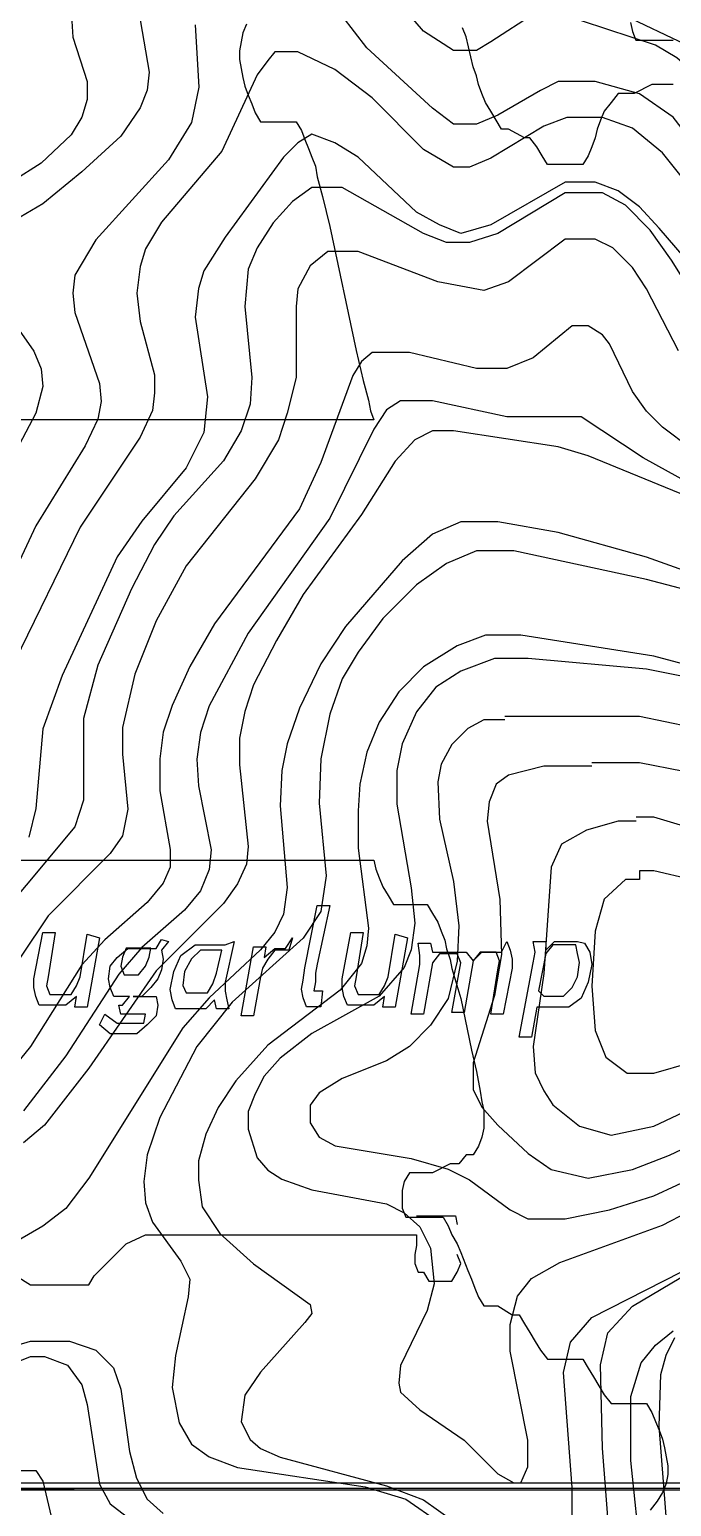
# Model space of a CAD drawing. Extents: x -0.82 to 6.83, y -0.63 to 7.9.
# Drawn here: x 1.0008 to 1.192, y 4.7569 to 5.1969 of the extents above; entities that cross this region are included whole.
import ezdxf

# ---------------------------------------------------------------- set-up
doc = ezdxf.new("R2010")
doc.units = 0
for name, color, linetype in [('Grid', 7, 'CONTINUOUS'), ('Labels', 7, 'CONTINUOUS'), ('roads', 7, 'CONTINUOUS'), ('topo', 7, 'CONTINUOUS'), ('white', 7, 'CONTINUOUS')]:
    doc.layers.add(name, color=color, linetype=linetype)

msp = doc.modelspace()

# ---------------------------------------------------------------- linework, layer by layer
at = {"layer": 'Grid', "color": 1}
for points in [[(0.841862, 4.762337), (0.850825, 4.967945), (0.860316, 5.174108), (0.869279, 5.379743), (0.878242, 5.585879), (1.086508, 5.582175), (1.295302, 5.578471), (1.503572, 5.575296), (1.712366, 5.571592), (1.700767, 5.369133), (1.68969, 5.166674), (1.678618, 4.964214), (1.667546, 4.761755), (1.460861, 4.761755), (1.254704, 4.761755), (1.048547, 4.761755)], [(0.839226, 3.927683), (0.840279, 4.134375), (0.841335, 4.341068), (0.841861, 4.548792), (0.841861, 4.762337), (1.048545, 4.762337), (1.254703, 4.762337), (1.46086, 4.762337), (1.667545, 4.762337), (1.667016, 4.550909), (1.66649, 4.343158), (1.665436, 4.137021), (1.664381, 3.930858), (1.457697, 3.930858), (1.25154, 3.930858), (1.045382, 3.930858)]]:
    msp.add_lwpolyline(points, close=True, dxfattribs=at)
for points in [[(2.529613, 5.383394), (2.516432, 5.180405), (2.503779, 4.976888), (2.490597, 4.77337), (2.284967, 4.770725), (2.07881, 4.76755), (1.873176, 4.764375), (1.667546, 4.761729), (1.460861, 4.761729), (1.254704, 4.761729), (1.048547, 4.761729), (0.841862, 4.761729), (0.635705, 4.761729), (0.429021, 4.761729), (0.222336, 4.761729), (0.015652, 4.761729), (0.006688, 4.761729)], [(0.006687, 4.763898), (0.01565, 4.763898), (0.222334, 4.763898), (0.429019, 4.763898), (0.635703, 4.763898), (0.84186, 4.763898), (1.048549, 4.763898), (1.254707, 4.763898), (1.460864, 4.763898), (1.667548, 4.763898), (1.873178, 4.766544)]]:
    msp.add_lwpolyline(points, dxfattribs=at)
at = {"layer": 'Labels', "color": 6}
for points in [[(1.087564, 4.905741), (1.084929, 4.905741), (1.083347, 4.905741), (1.082293, 4.908387), (1.081767, 4.911033), (1.082293, 4.913679), (1.08282, 4.917383), (1.08651, 4.935904), (1.090201, 4.935904), (1.08651, 4.918441), (1.085984, 4.915796), (1.085984, 4.91315), (1.085457, 4.910504), (1.086513, 4.910504), (1.088095, 4.910504)], [(1.021659, 4.9263), (1.017968, 4.905662), (1.014277, 4.905662), (1.014804, 4.908837), (1.01164, 4.906191), (1.007422, 4.906191), (1.005314, 4.906191), (1.003732, 4.906191), (1.002678, 4.908837), (1.002152, 4.911483), (1.002152, 4.914129), (1.004787, 4.927887), (1.008477, 4.927887), (1.006369, 4.914658), (1.005842, 4.912012), (1.006898, 4.909366), (1.009533, 4.909366), (1.011642, 4.909366), (1.013224, 4.909366), (1.014806, 4.912012), (1.015862, 4.914658), (1.017971, 4.927358)], [(1.042221, 4.925241), (1.040112, 4.922595), (1.040639, 4.91995), (1.040112, 4.916775), (1.039059, 4.914129), (1.036951, 4.911483), (1.034313, 4.908837), (1.032204, 4.908837), (1.031677, 4.908837), (1.032204, 4.908837), (1.03326, 4.908837), (1.034313, 4.908837), (1.036421, 4.908837), (1.038004, 4.908837), (1.03853, 4.908837), (1.039057, 4.906191), (1.03853, 4.903016), (1.035895, 4.90037), (1.032732, 4.897725), (1.028514, 4.897725), (1.024823, 4.897725), (1.021659, 4.90037), (1.023241, 4.903545), (1.026932, 4.9009), (1.029567, 4.9009), (1.031676, 4.9009), (1.033785, 4.9009), (1.03484, 4.9009), (1.035367, 4.903545), (1.03484, 4.903545), (1.032732, 4.903545), (1.029568, 4.903545), (1.027986, 4.903545), (1.027459, 4.906191), (1.028515, 4.906191), (1.030624, 4.908837), (1.030097, 4.908837), (1.027988, 4.908837), (1.02588, 4.908837), (1.024824, 4.911483), (1.024297, 4.914129), (1.024824, 4.917833), (1.026933, 4.920479), (1.030096, 4.923125), (1.033788, 4.923125), (1.036423, 4.923125), (1.038532, 4.923125), (1.040114, 4.92577)], [(1.061729, 4.925241), (1.059094, 4.91307), (1.059094, 4.910425), (1.05962, 4.907779), (1.060147, 4.905133), (1.056456, 4.905133), (1.055929, 4.907779), (1.053294, 4.905133), (1.049076, 4.905133), (1.046441, 4.905133), (1.044332, 4.905133), (1.043276, 4.907779), (1.04275, 4.910954), (1.043806, 4.916245), (1.045914, 4.921008), (1.050132, 4.924183), (1.052241, 4.924183), (1.054876, 4.924183), (1.059094, 4.924183)], [(1.079128, 4.9263), (1.078075, 4.922595), (1.07544, 4.922595), (1.073857, 4.922595), (1.071749, 4.91995), (1.070167, 4.917304), (1.06964, 4.914658), (1.067531, 4.903016), (1.06384, 4.903016), (1.067531, 4.923654), (1.071223, 4.923654), (1.070696, 4.920479), (1.073859, 4.923125), (1.077022, 4.923125)], [(1.113399, 4.9263), (1.109709, 4.905662), (1.106018, 4.905662), (1.106545, 4.908837), (1.103381, 4.906191), (1.099163, 4.906191), (1.097054, 4.906191), (1.095472, 4.906191), (1.094416, 4.908837), (1.09389, 4.911483), (1.09389, 4.914129), (1.096525, 4.927887), (1.100216, 4.927887), (1.098107, 4.914658), (1.097581, 4.912012), (1.098634, 4.909366), (1.101272, 4.909366), (1.10338, 4.909366), (1.10496, 4.909366), (1.106542, 4.912012), (1.107598, 4.914658), (1.109706, 4.927358)], [(1.142925, 4.925241), (1.143978, 4.922595), (1.144505, 4.91995), (1.144505, 4.917304), (1.141869, 4.903545), (1.13818, 4.903545), (1.140289, 4.916775), (1.140815, 4.91942), (1.13976, 4.922066), (1.137124, 4.922066), (1.135016, 4.922066), (1.132907, 4.91942), (1.130272, 4.904075), (1.12658, 4.904075), (1.129215, 4.918891), (1.129215, 4.918891), (1.128162, 4.921537), (1.125527, 4.921537), (1.122889, 4.921537), (1.12078, 4.918891), (1.118145, 4.903545), (1.114454, 4.903545), (1.117089, 4.918362), (1.117089, 4.921008), (1.116563, 4.924712), (1.120253, 4.924712), (1.120782, 4.922066), (1.121835, 4.922066), (1.123417, 4.922066), (1.127108, 4.922066), (1.130798, 4.922066), (1.132907, 4.91942), (1.135542, 4.922066), (1.138706, 4.922066), (1.141341, 4.922066)], [(1.166124, 4.924712), (1.167706, 4.922066), (1.168235, 4.918362), (1.16718, 4.91307), (1.165071, 4.908308), (1.16138, 4.905662), (1.156635, 4.905662), (1.154, 4.905662), (1.152418, 4.905662), (1.151891, 4.905662), (1.150309, 4.896666), (1.146616, 4.896666), (1.150834, 4.918891), (1.151361, 4.922066), (1.150834, 4.925241), (1.153997, 4.925241), (1.154523, 4.925241), (1.154523, 4.922595), (1.157159, 4.925241), (1.160323, 4.925241), (1.164013, 4.925241)], [(1.153997, 4.90889), (1.156106, 4.90889), (1.159797, 4.90889), (1.162432, 4.911536), (1.164014, 4.914711), (1.164541, 4.918944), (1.164014, 4.92159), (1.163488, 4.924236), (1.161906, 4.924236), (1.15927, 4.924236), (1.156632, 4.924236), (1.154524, 4.92159), (1.152415, 4.910478)], [(1.02904, 4.91524), (1.031149, 4.91524), (1.033257, 4.91524), (1.035366, 4.917886), (1.036419, 4.920532), (1.036946, 4.923178), (1.036946, 4.923178), (1.03589, 4.923178), (1.033255, 4.923178), (1.031146, 4.923178), (1.029564, 4.923178), (1.028511, 4.920532), (1.027984, 4.917886)], [(1.047494, 4.909948), (1.050129, 4.909948), (1.052238, 4.909948), (1.05382, 4.909948), (1.0554, 4.912594), (1.056455, 4.915769), (1.058038, 4.922648), (1.056984, 4.922648), (1.054349, 4.922648), (1.051711, 4.922648), (1.049076, 4.920003), (1.046967, 4.916298), (1.046441, 4.912065)]]:
    msp.add_lwpolyline(points, close=True, dxfattribs=at)
at = {"layer": 'roads', "color": 7}
for points in [[(1.116036, 4.843511), (1.1192, 4.843511), (1.121835, 4.843511), (1.123944, 4.843511), (1.126053, 4.843511), (1.127108, 4.843511), (1.127635, 4.843511), (1.128161, 4.840866)], [(0.996876, 4.825599), (1.001094, 4.822953), (1.007421, 4.822953), (1.00953, 4.822953), (1.011638, 4.822953), (1.013747, 4.822953), (1.016382, 4.822953), (1.018491, 4.822953), (1.020073, 4.825599), (1.023763, 4.829303), (1.026927, 4.832478), (1.029562, 4.835124), (1.035362, 4.83777), (1.038525, 4.83777), (1.041689, 4.83777), (1.045907, 4.83777), (1.04907, 4.83777), (1.053288, 4.83777), (1.057506, 4.83777), (1.063306, 4.83777), (1.069633, 4.83777), (1.074378, 4.83777), (1.083341, 4.83777), (1.091781, 4.83777), (1.096002, 4.83777), (1.099166, 4.83777), (1.102329, 4.83777), (1.106547, 4.83777), (1.109182, 4.83777), (1.11182, 4.83777), (1.112873, 4.83777), (1.116037, 4.83777), (1.116037, 4.834595), (1.115511, 4.831949), (1.115511, 4.829303), (1.116564, 4.826658), (1.118146, 4.826658), (1.119728, 4.824012), (1.12131, 4.824012), (1.123419, 4.824012), (1.125001, 4.824012), (1.126054, 4.824012), (1.126581, 4.824012), (1.128163, 4.826658), (1.129219, 4.829303), (1.129219, 4.829303), (1.129219, 4.829303), (1.129219, 4.829303), (1.128163, 4.831949)]]:
    msp.add_lwpolyline(points, dxfattribs=at)
at = {"layer": 'topo', "color": 2}
for points in [[(1.033256, 5.20271), (1.036418, 5.184189), (1.035892, 5.178897), (1.033783, 5.173606), (1.027983, 5.165139), (1.016384, 5.154556), (1.004784, 5.145031), (0.989494, 5.136035)], [(1.013219, 5.202578), (1.013745, 5.19464), (1.017963, 5.181411), (1.017963, 5.176119), (1.016381, 5.170828), (1.013218, 5.165536), (1.004255, 5.157069), (0.995819, 5.151778)], [(1.151363, 5.201757), (1.138182, 5.193291), (1.133964, 5.190645), (1.12711, 5.190645), (1.118147, 5.196466), (1.111292, 5.204403)], [(1.25998, 5.198582), (1.25418, 5.189586), (1.244163, 5.168949), (1.237836, 5.159424), (1.231509, 5.153603), (1.224654, 5.153603), (1.220432, 5.156249), (1.215687, 5.161011), (1.197761, 5.184824), (1.193543, 5.188528), (1.187216, 5.192232), (1.158217, 5.201757)], [(1.25418, 5.203504), (1.233617, 5.167123), (1.228868, 5.163419), (1.224653, 5.163419), (1.217795, 5.167653), (1.204613, 5.185115), (1.198286, 5.191465), (1.176142, 5.202048)], [(1.050134, 5.198318), (1.051189, 5.179797), (1.049081, 5.169214), (1.042227, 5.158101), (1.020605, 5.134289), (1.014278, 5.123705), (1.013751, 5.118414), (1.014278, 5.112593), (1.02166, 5.091426), (1.022186, 5.086134), (1.021131, 5.080843), (1.017441, 5.072905), (1.002678, 5.049093), (0.976843, 4.993742)], [(1.280014, 5.198371), (1.27316, 5.193608), (1.266306, 5.185671), (1.251543, 5.157731), (1.239944, 5.141326), (1.233617, 5.134447), (1.229922, 5.131801), (1.226763, 5.131801), (1.222545, 5.134447), (1.215686, 5.140797), (1.192487, 5.170854), (1.18247, 5.177733), (1.169289, 5.181437), (1.158216, 5.181437), (1.152944, 5.178791), (1.14029, 5.171383), (1.133963, 5.168737), (1.127109, 5.168737), (1.120782, 5.1735), (1.101274, 5.191491), (1.093892, 5.201016)], [(1.21885, 5.123255), (1.189324, 5.160165), (1.180361, 5.167573), (1.171398, 5.170748), (1.160853, 5.170748), (1.153999, 5.168102), (1.138182, 5.158577), (1.131854, 5.155931), (1.127109, 5.155931), (1.118146, 5.161223), (1.102856, 5.176569), (1.091784, 5.185036), (1.080712, 5.190327), (1.073858, 5.190327), (1.071749, 5.187681), (1.068585, 5.183448), (1.05804, 5.160694), (1.040114, 5.139527), (1.035364, 5.13159), (1.033782, 5.126298), (1.032729, 5.118361), (1.033782, 5.109894), (1.038001, 5.094019), (1.038001, 5.088727), (1.037474, 5.083436), (1.033784, 5.075498), (1.015857, 5.048616), (0.996349, 5.008532)], [(1.198815, 5.125557), (1.18827, 5.137728), (1.18247, 5.144078), (1.176143, 5.148841), (1.169289, 5.151486), (1.160326, 5.151486), (1.138182, 5.138786), (1.129218, 5.136141), (1.122891, 5.138786), (1.116037, 5.142491), (1.098638, 5.158895), (1.091784, 5.163128), (1.08493, 5.165774), (1.080712, 5.163128), (1.076494, 5.158895), (1.059095, 5.135082), (1.052768, 5.125028), (1.051186, 5.119736), (1.050133, 5.11127), (1.053823, 5.087457), (1.05277, 5.076874), (1.047493, 5.066291), (1.034312, 5.050416), (1.02693, 5.039832), (1.010586, 5.004484), (1.004786, 4.988609), (1.002677, 4.964796), (1.000568, 4.95633)], [(1.20356, 5.109682), (1.191961, 5.128203), (1.185634, 5.137199), (1.178253, 5.144607), (1.171399, 5.148311), (1.167181, 5.148311), (1.160326, 5.148311), (1.140291, 5.136141), (1.131855, 5.133495), (1.125001, 5.133495), (1.118147, 5.136141), (1.093893, 5.149899), (1.089676, 5.149899), (1.08493, 5.149899), (1.079131, 5.145666), (1.073331, 5.139316), (1.068586, 5.131907), (1.065948, 5.125557), (1.064895, 5.114445), (1.067004, 5.093278), (1.066477, 5.085341), (1.063842, 5.077403), (1.058569, 5.068407), (1.043806, 5.052003), (1.038002, 5.043536), (1.031152, 5.030307), (1.02113, 5.007553), (1.016912, 4.991678), (1.016912, 4.967336), (1.014277, 4.959399), (0.985279, 4.92458)], [(1.194069, 5.101163), (1.184579, 5.119684), (1.180361, 5.126034), (1.174561, 5.131854), (1.169289, 5.1345), (1.165071, 5.1345), (1.160326, 5.1345), (1.143454, 5.1218), (1.136072, 5.119154), (1.122364, 5.1218), (1.098638, 5.130796), (1.093893, 5.130796), (1.089675, 5.130796), (1.084402, 5.126563), (1.080711, 5.119684), (1.080185, 5.114392), (1.080185, 5.093225), (1.077549, 5.082642), (1.074914, 5.074704), (1.06806, 5.063063), (1.047493, 5.037134), (1.038529, 5.020729), (1.032203, 5.004854), (1.028512, 4.988979), (1.028512, 4.981042), (1.030094, 4.964638), (1.028512, 4.9567), (1.024821, 4.951409), (1.006368, 4.932888), (0.990023, 4.908546)], [(0.986858, 5.122806), (1.002148, 5.10111), (1.004256, 5.095818), (1.004783, 5.090526), (1.002674, 5.082589), (0.992656, 5.063539)], [(1.197761, 5.072111), (1.189325, 5.078461), (1.184578, 5.083224), (1.18036, 5.089045), (1.173506, 5.103332), (1.171398, 5.105978), (1.16718, 5.108624), (1.162435, 5.108624), (1.150836, 5.099099), (1.142927, 5.095924), (1.133964, 5.095924), (1.113929, 5.100686), (1.107074, 5.100686), (1.102856, 5.100686), (1.099693, 5.098041), (1.097057, 5.093807), (1.087567, 5.067878), (1.08124, 5.05412), (1.055933, 5.019856), (1.048547, 5.007156), (1.043279, 4.995515), (1.040641, 4.987577), (1.039582, 4.97964), (1.039582, 4.970115), (1.04275, 4.952652), (1.04275, 4.94736), (1.040641, 4.942598), (1.035892, 4.936777), (1.023238, 4.925665), (1.016384, 4.918256), (1.001094, 4.893915), (0.99424, 4.885448)], [(1.197761, 5.061422), (1.183525, 5.06936), (1.165072, 5.081531), (1.160326, 5.081531), (1.142927, 5.081531), (1.120783, 5.086293), (1.111292, 5.086293), (1.107074, 5.083647), (1.103384, 5.077826), (1.090203, 5.051368), (1.065949, 5.017078), (1.05435, 4.995382), (1.051715, 4.987445), (1.050659, 4.979507), (1.051186, 4.97157), (1.054877, 4.95252), (1.05435, 4.946699), (1.051715, 4.940349), (1.046969, 4.934528), (1.034311, 4.923416), (1.027457, 4.915478), (1.011639, 4.891136), (0.998986, 4.874732)], [(1.236781, 5.04142), (1.16718, 5.069915), (1.158217, 5.072561), (1.12711, 5.077324), (1.120783, 5.077324), (1.11551, 5.074678), (1.109711, 5.068328), (1.099693, 5.052453), (1.082294, 5.02864), (1.074385, 5.014882), (1.067531, 5.001653), (1.064896, 4.993715), (1.063314, 4.985778), (1.063314, 4.97784), (1.065949, 4.953499), (1.065422, 4.948207), (1.062787, 4.942386), (1.058569, 4.936565), (1.038529, 4.916457), (1.018494, 4.887459), (1.005313, 4.870525), (0.998986, 4.865234)], [(1.209885, 5.030678), (1.184578, 5.039674), (1.158215, 5.047082), (1.140289, 5.050257), (1.129217, 5.050257), (1.120781, 5.046553), (1.111818, 5.038615), (1.094946, 5.019036), (1.087565, 5.007924), (1.081238, 4.994694), (1.077547, 4.984111), (1.075965, 4.976174), (1.075438, 4.96559), (1.077547, 4.941249), (1.076494, 4.933311), (1.073856, 4.928019), (1.069638, 4.922728), (1.054348, 4.90844), (1.046435, 4.899444), (1.018491, 4.85465), (1.011637, 4.845655), (1.004783, 4.840363), (0.997401, 4.83613)], [(1.204616, 5.02782), (1.184581, 5.033112), (1.145037, 5.041579), (1.133965, 5.041579), (1.125002, 5.037874), (1.116039, 5.031524), (1.106021, 5.02147), (1.09864, 5.011416), (1.093894, 5.003479), (1.090204, 4.992895), (1.087569, 4.979666), (1.087042, 4.966437), (1.089151, 4.944741), (1.087569, 4.934158), (1.082296, 4.92622), (1.061206, 4.90717), (1.050661, 4.893941), (1.039585, 4.872774), (1.035894, 4.861662), (1.034841, 4.853724), (1.035367, 4.847374), (1.037476, 4.841554), (1.045912, 4.829912), (1.048547, 4.82462), (1.048023, 4.819329), (1.044332, 4.801866), (1.043279, 4.792341), (1.045383, 4.781758), (1.049077, 4.775408), (1.054351, 4.771704), (1.062787, 4.768529), (1.100747, 4.762708), (1.112875, 4.759004), (1.122892, 4.752124)], [(1.206724, 5.004881), (1.186688, 5.010173), (1.147145, 5.016523), (1.1366, 5.016523), (1.128164, 5.013348), (1.118146, 5.006998), (1.110765, 4.999589), (1.104965, 4.990593), (1.101275, 4.981598), (1.099166, 4.972073), (1.09864, 4.964135), (1.09864, 4.953023), (1.101803, 4.92921), (1.101276, 4.923918), (1.099694, 4.918627), (1.093367, 4.910689), (1.07175, 4.894285), (1.06226, 4.883702), (1.056988, 4.875764), (1.053297, 4.867827), (1.051188, 4.859889), (1.051188, 4.854068), (1.052241, 4.846131), (1.057514, 4.838193), (1.067532, 4.829198), (1.084403, 4.817027), (1.08493, 4.814381), (1.082821, 4.811735), (1.06964, 4.796918), (1.064895, 4.790039), (1.063842, 4.782102), (1.066477, 4.77681), (1.06964, 4.774164), (1.07544, 4.771518), (1.107075, 4.763052), (1.118147, 4.758818), (1.12711, 4.752468)], [(1.200397, 5.003135), (1.184579, 5.00631), (1.149254, 5.009485), (1.139236, 5.009485), (1.129219, 5.00578), (1.121837, 5.001018), (1.116038, 4.99361), (1.11182, 4.984085), (1.110238, 4.976147), (1.110238, 4.966093), (1.114456, 4.941222), (1.115511, 4.930639), (1.114456, 4.922701), (1.112347, 4.91741), (1.104966, 4.908943), (1.08493, 4.89783), (1.075435, 4.890422), (1.07069, 4.88513), (1.068055, 4.879839), (1.065946, 4.874547), (1.065946, 4.869255), (1.068581, 4.860789), (1.071745, 4.857085), (1.075963, 4.854439), (1.08493, 4.851264), (1.107074, 4.84703), (1.112347, 4.844385), (1.117092, 4.840151), (1.120256, 4.833801), (1.121309, 4.823218), (1.1192, 4.81528), (1.111292, 4.798876), (1.110765, 4.793585), (1.111292, 4.790939), (1.117091, 4.785647), (1.130272, 4.776651), (1.14029, 4.766597), (1.145035, 4.763951), (1.147144, 4.763951), (1.149253, 4.768714), (1.149253, 4.776651), (1.143981, 4.80311), (1.143981, 4.811047), (1.14609, 4.819514), (1.150308, 4.824805), (1.158742, 4.829568), (1.189324, 4.84068), (1.204614, 4.848618)], [(1.142399, 4.991281), (1.136072, 4.991281), (1.131327, 4.988635), (1.126582, 4.983873), (1.123418, 4.978052), (1.122365, 4.97276), (1.122891, 4.961648), (1.12711, 4.943127), (1.128692, 4.929898), (1.128163, 4.919315), (1.125527, 4.908202), (1.120256, 4.900265), (1.113929, 4.893915), (1.107075, 4.889681), (1.093893, 4.88439), (1.087039, 4.880156), (1.084403, 4.876452), (1.084403, 4.87116), (1.087039, 4.866927), (1.091785, 4.864281), (1.114455, 4.860577), (1.125527, 4.857402), (1.131854, 4.854227), (1.143982, 4.845231), (1.149253, 4.842585), (1.160327, 4.842585), (1.173508, 4.845231), (1.186689, 4.849465), (1.200397, 4.855815)], [(1.197761, 4.989059), (1.182471, 4.992234), (1.1482, 4.992234), (1.1424, 4.992234), (1.142399, 4.992234), (1.142399, 4.992234)], [(1.168235, 4.977417), (1.153999, 4.977417), (1.143454, 4.974771), (1.139764, 4.972125), (1.137655, 4.966834), (1.137129, 4.961013), (1.140819, 4.93773), (1.141345, 4.921325), (1.139236, 4.909155), (1.132909, 4.889046), (1.132909, 4.881109), (1.135547, 4.875817), (1.140292, 4.870525), (1.149255, 4.862059), (1.156109, 4.857296), (1.167181, 4.85465), (1.180363, 4.857296), (1.191435, 4.86153), (1.202507, 4.866821)], [(1.195654, 4.97583), (1.182473, 4.978475), (1.168235, 4.978475), (1.168235, 4.978475), (1.168235, 4.978475)], [(1.181416, 4.961066), (1.176144, 4.961066), (1.166653, 4.95842), (1.159272, 4.954187), (1.156108, 4.947308), (1.153999, 4.915663), (1.150836, 4.893968), (1.151363, 4.88603), (1.153998, 4.880738), (1.156633, 4.876505), (1.164542, 4.870155), (1.174033, 4.867509), (1.186686, 4.870155), (1.204613, 4.878622)], [(1.195649, 4.959584), (1.186686, 4.96223), (1.181416, 4.96223), (1.181416, 4.96223), (1.181416, 4.96223)], [(1.173507, 4.747362), (1.171398, 4.774244), (1.170871, 4.799114), (1.17298, 4.808639), (1.180361, 4.816577), (1.225709, 4.843485)], [(1.162434, 4.736593), (1.162434, 4.762523), (1.159798, 4.796786), (1.161907, 4.805782), (1.168234, 4.81319), (1.200396, 4.829594)], [(0.992127, 4.803454), (1.00109, 4.806099), (1.01269, 4.806099), (1.020598, 4.803454), (1.025871, 4.798162), (1.02798, 4.791812), (1.030615, 4.773291), (1.032724, 4.765354), (1.035888, 4.759004), (1.040637, 4.75477)], [(1.182994, 4.741012), (1.179831, 4.770539), (1.179831, 4.789589), (1.182994, 4.799644), (1.187212, 4.804935), (1.192485, 4.809169)], [(1.190912, 4.7476), (1.188274, 4.780805), (1.1888, 4.796151), (1.190382, 4.801972), (1.193018, 4.807264)], [(0.850828, 4.755008), (0.883522, 4.769296), (0.894594, 4.772471), (0.907775, 4.775117), (0.945209, 4.775117), (0.961027, 4.777763), (0.974208, 4.783583), (0.99477, 4.798929), (1.001097, 4.801575), (1.005315, 4.801575), (1.012169, 4.798929), (1.016387, 4.793108), (1.017969, 4.787288), (1.02166, 4.763475), (1.024823, 4.757654), (1.029568, 4.75395)], [(0.965242, 4.754876), (0.976314, 4.758051), (0.994241, 4.767576), (0.999513, 4.767576), (1.002677, 4.767576), (1.004786, 4.764401), (1.011113, 4.737493)]]:
    msp.add_lwpolyline(points, dxfattribs=at)
msp.add_lwpolyline([(1.182471, 4.943656), (1.178253, 4.943656), (1.171926, 4.937835), (1.169291, 4.92831), (1.168235, 4.911906), (1.169291, 4.898677), (1.172454, 4.89074), (1.178781, 4.885977), (1.18669, 4.885977), (1.197762, 4.889152), (1.208307, 4.89656), (1.215688, 4.905027), (1.217797, 4.90979), (1.218323, 4.915081), (1.217797, 4.920902), (1.215688, 4.926194), (1.207253, 4.937306), (1.197762, 4.943656), (1.18669, 4.946302), (1.182472, 4.946302), (1.182471, 4.943656)], close=True, dxfattribs=at)
at = {"layer": 'white', "color": 7}
for points in [[(1.06542, 5.198556), (1.064365, 5.19591), (1.063838, 5.193264), (1.063311, 5.190618), (1.063311, 5.187973), (1.063838, 5.185327), (1.064365, 5.182681), (1.064894, 5.180035), (1.065947, 5.177389), (1.067, 5.174743), (1.068055, 5.172098), (1.069638, 5.169452), (1.071746, 5.169452), (1.073855, 5.169452), (1.075964, 5.169452), (1.078073, 5.169452), (1.080181, 5.169452), (1.081764, 5.166806), (1.082819, 5.16416), (1.083872, 5.161514), (1.084928, 5.158868), (1.085981, 5.156223), (1.086507, 5.153048), (1.08809, 5.147227), (1.090198, 5.138231), (1.098107, 5.101321), (1.100216, 5.092326), (1.101798, 5.086505), (1.102325, 5.08333), (1.103378, 5.080684), (0.82499, 5.080684)], [(1.192479, 5.180511), (1.190897, 5.180511), (1.188788, 5.180511), (1.18615, 5.180511), (1.180878, 5.177865), (1.178243, 5.177865), (1.176134, 5.177865), (1.174026, 5.17522), (1.171917, 5.172574), (1.170861, 5.169928), (1.169808, 5.167282), (1.169282, 5.164636), (1.168226, 5.16199), (1.167173, 5.159345), (1.165591, 5.156699), (1.164008, 5.156699), (1.1619, 5.156699), (1.159793, 5.156699), (1.158211, 5.156699), (1.156629, 5.156699), (1.155046, 5.156699), (1.153464, 5.159345), (1.151882, 5.16199), (1.149773, 5.164636), (1.148191, 5.164636), (1.143446, 5.167282), (1.141337, 5.167282), (1.139755, 5.169928), (1.138173, 5.172574), (1.136591, 5.17522), (1.135538, 5.177865), (1.134482, 5.180511), (1.133955, 5.183157), (1.132902, 5.185803), (1.130794, 5.194799), (1.129738, 5.197445)], [(1.179824, 5.199032), (1.180353, 5.196386), (1.181406, 5.19374), (1.182462, 5.19374), (1.184571, 5.19374), (1.18668, 5.19374), (1.188788, 5.19374), (1.19037, 5.19374), (1.192479, 5.19374)], [(0.824991, 4.949451), (1.103385, 4.949451), (1.103912, 4.946805), (1.104967, 4.944159), (1.10602, 4.941513), (1.107602, 4.938867), (1.109185, 4.936221), (1.110767, 4.936221), (1.112876, 4.936221), (1.115513, 4.936221), (1.117622, 4.936221), (1.119204, 4.936221), (1.120787, 4.933576), (1.122369, 4.93093), (1.123422, 4.928284), (1.124478, 4.925638), (1.125004, 4.922992), (1.126057, 4.919817), (1.126584, 4.917171), (1.129222, 4.908176), (1.132384, 4.89283), (1.133967, 4.88648), (1.13502, 4.880659), (1.135546, 4.877484), (1.136073, 4.874838), (1.136073, 4.872192), (1.136073, 4.869546), (1.135546, 4.866901), (1.134493, 4.864255), (1.132911, 4.861609), (1.130802, 4.861609), (1.128693, 4.858963), (1.126058, 4.858963), (1.120786, 4.856317), (1.118148, 4.856317), (1.116039, 4.856317), (1.113931, 4.856317), (1.112349, 4.853671), (1.111822, 4.851026), (1.111822, 4.84838), (1.111822, 4.845734), (1.112875, 4.843088), (1.113931, 4.843088), (1.115513, 4.843088), (1.117622, 4.843088), (1.11973, 4.843088), (1.121839, 4.843088), (1.123948, 4.843088), (1.12553, 4.840442), (1.126583, 4.837796), (1.128165, 4.835151), (1.129221, 4.832505), (1.13133, 4.827213), (1.132383, 4.824567), (1.133438, 4.821921), (1.134492, 4.819276), (1.136074, 4.81663), (1.138182, 4.81663), (1.140291, 4.81663), (1.144509, 4.813984), (1.146618, 4.813984), (1.1482, 4.811338), (1.149783, 4.808692), (1.151365, 4.806046), (1.152947, 4.803401), (1.155056, 4.800755), (1.156638, 4.800755), (1.159276, 4.800755), (1.161385, 4.800755), (1.163493, 4.800755), (1.165602, 4.800755), (1.167184, 4.798109), (1.168766, 4.795463), (1.170349, 4.792817), (1.171931, 4.790171), (1.17404, 4.787526), (1.176148, 4.787526), (1.180366, 4.787526), (1.182475, 4.787526), (1.184584, 4.787526), (1.186166, 4.78488), (1.187222, 4.782234), (1.188275, 4.779588), (1.18933, 4.776942), (1.189857, 4.774296), (1.190383, 4.771651), (1.19091, 4.769005), (1.19091, 4.766359), (1.190383, 4.763713), (1.189328, 4.761067), (1.187748, 4.758421), (1.185639, 4.755776)]]:
    msp.add_lwpolyline(points, dxfattribs=at)

doc.saveas('drawing.dxf')
